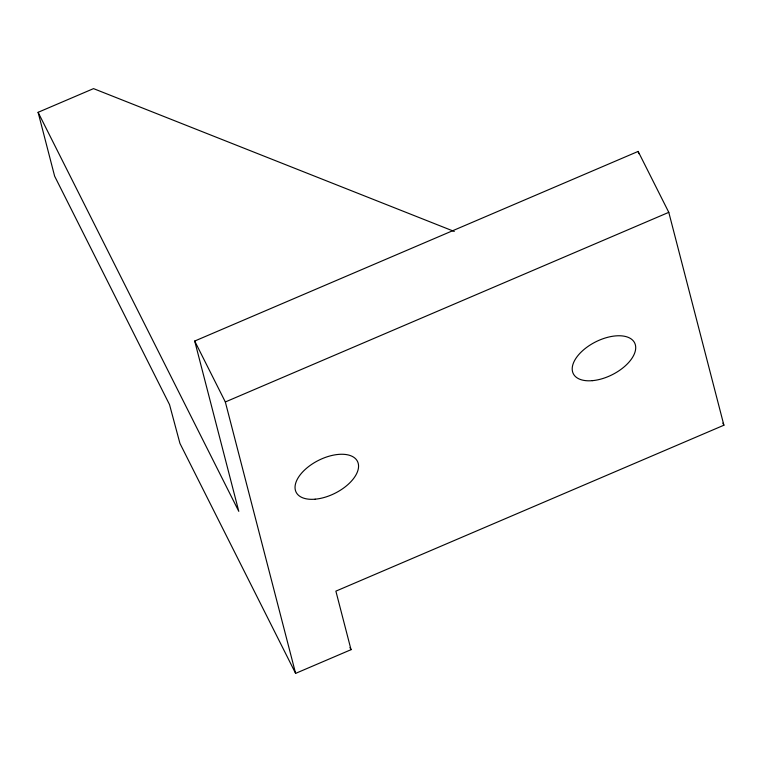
<?xml version="1.0" encoding="UTF-8"?>
<svg xmlns="http://www.w3.org/2000/svg" width="762" height="762" viewBox="0 0 762 762"><rect width="100%" height="100%" fill="white"/><g stroke="black" fill="none" stroke-linecap="round" stroke-linejoin="round"><path stroke-width="1.14" d="M38.1 112.319L238.792 511.35L194.701 341.043L638.146 151.419L668.788 212.341L723.9 425.215L335.88 591.141L351.034 649.681L295.608 673.379L179.946 443.408L169.535 404.632L54.635 176.184L38.1 112.319L93.535 88.621L454.276 231.458M295.608 673.379L225.333 401.965L668.788 212.341M722.843 423.11L723.9 425.215M349.968 647.557L351.034 649.681M194.701 341.043L225.333 401.965M638.146 151.419L638.747 153.714M315.154 499.186A34.328 18.393 -26.7 0 0 358.216 463.363A34.328 18.393 -26.7 0 0 307.038 467.839A34.328 18.393 -26.7 0 0 315.154 499.186M592.312 380.667A34.328 18.393 -26.7 0 0 635.365 344.853A34.328 18.393 -26.7 0 0 584.197 349.329A34.328 18.393 -26.7 0 0 592.312 380.667"/></g></svg>
